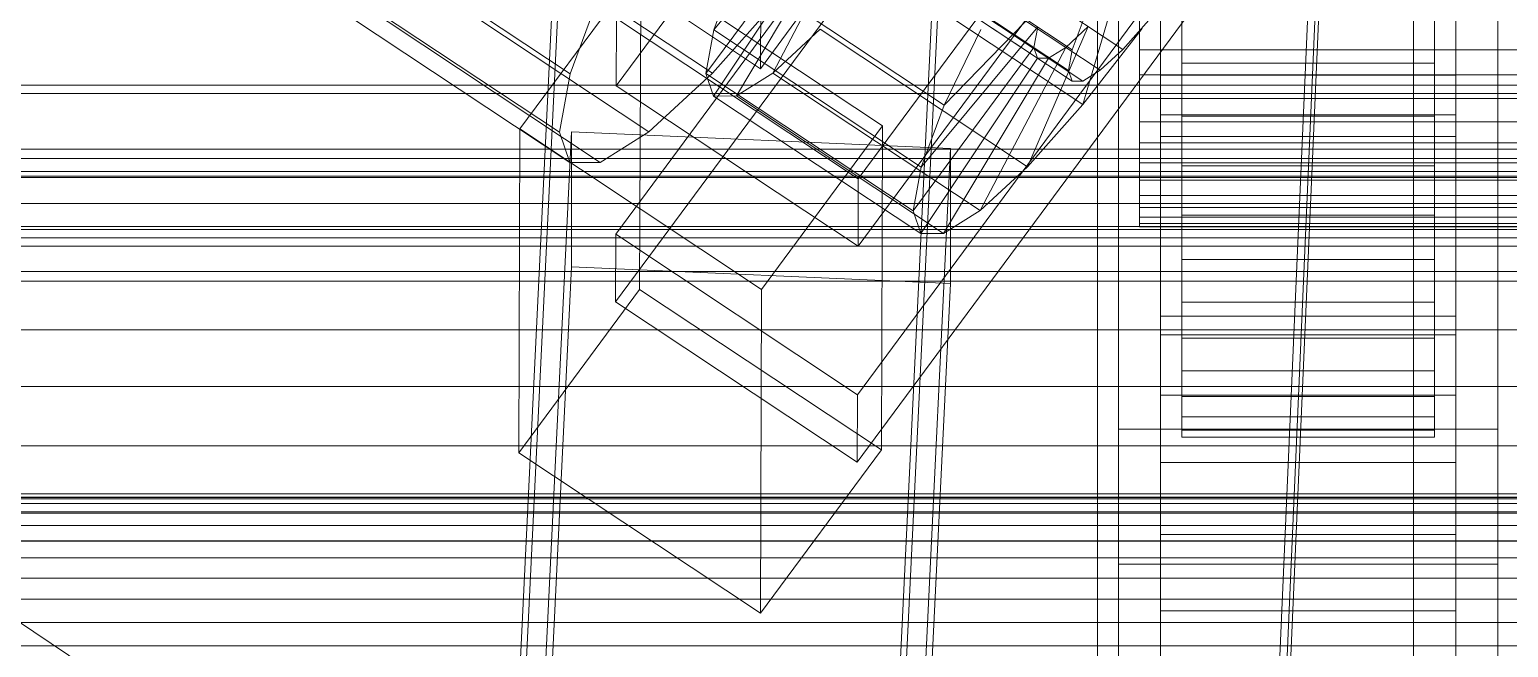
# Model space of a CAD drawing. Header units: millimetres. Extents: x -2500 to 58855, y -53268 to 6837.
# Drawn here: x -200.7 to -130.5, y -33047.1 to -33017.7 of the extents above; entities that cross this region are included whole.
import ezdxf

# ---------------------------------------------------------------- set-up
doc = ezdxf.new("R2010")
doc.units = ezdxf.units.MM
for name, color, linetype, lineweight in [('frontal_adapter-mix', 7, 'Continuous', 0), ('frontal_C01', 7, 'Continuous', 0), ('frontal_C02', 7, 'Continuous', 0), ('frontal_C02-briq', 7, 'Continuous', 0), ('frontal_C03', 7, 'Continuous', 0), ('frontal_secador', 7, 'Continuous', 0)]:
    doc.layers.add(name, color=color, linetype=linetype, lineweight=lineweight)

msp = doc.modelspace()

# ---------------------------------------------------------------- linework, layer by layer
at = {"layer": 'frontal_adapter-mix'}
msp.add_line((-150, -33000), (-150, -33050), dxfattribs=at)
at = {"layer": 'frontal_C01'}
for p, q in [((-364.989, -32876.786), (-151.191, -33018.69)), ((-362.596, -32876.774), (-148.798, -33018.678)), ((-365.168, -32877.769), (-151.369, -33019.674)), ((-363.664, -32877.762), (-149.865, -33019.666)), ((-364.995, -32878.277), (-151.196, -33020.182)), ((-364.482, -32878.275), (-150.683, -33020.179)), ((-359.326, -32897.503), (-175.016, -33019.834)), ((-352.572, -32897.469), (-168.263, -33019.801)), ((-359.83, -32900.279), (-175.521, -33022.611)), ((-355.584, -32900.258), (-171.275, -33022.589)), ((-359.341, -32901.713), (-175.032, -33024.044)), ((-357.893, -32901.705), (-173.584, -33024.037)), ((-145.289, -32983.17), (-172.821, -33020.409)), ((-133.809, -32987.58), (-161.341, -33024.819)), ((-172.847, -33027.453), (-145.315, -32990.214)), ((-147, -33035.08), (-147, -32989.606)), ((-133, -32989.606), (-133, -33035.08)), ((-161.353, -33028.021), (-133.821, -32990.782)), ((-147, -32992.808), (-147, -33038.281)), ((-133, -33038.281), (-133, -32992.808)), ((-145.327, -32993.416), (-172.859, -33030.655)), ((-133.847, -32997.826), (-161.379, -33035.065)), ((-147, -33045.325), (-147, -32999.852)), ((-133, -32999.852), (-133, -33045.325)), ((-161.391, -33038.267), (-133.859, -33001.028)), ((-147, -33003.054), (-147, -33048.527)), ((-133, -33048.527), (-133, -33003.054)), ((-162.659, -33011.078), (-168.196, -33017.743)), ((-162.837, -33012.062), (-168.573, -33019.82)), ((-162.664, -33012.57), (-168.208, -33020.892)), ((-162.151, -33012.567), (-167.125, -33020.887)), ((-161.333, -33012.055), (-165.397, -33019.804)), ((-153.008, -33018.586), (-162.837, -33012.062)), ((-152.835, -33019.094), (-162.664, -33012.57)), ((-152.321, -33019.092), (-162.151, -33012.567)), ((-151.503, -33018.579), (-161.333, -33012.055)), ((-177.394, -33022.454), (-171.658, -33014.696)), ((-171.715, -33030.064), (-171.658, -33014.696)), ((-171.658, -33014.696), (-160.19, -33022.307)), ((-167.102, -33014.804), (-168.196, -33017.743)), ((-167.102, -33014.804), (-157.272, -33021.328)), ((-160.518, -33014.771), (-150.688, -33021.295)), ((-146, -33019.337), (-146, -33014.388)), ((-134, -33014.388), (-134, -33019.337)), ((-175.016, -33019.834), (-173.554, -33015.904)), ((-164.752, -33015.86), (-168.263, -33019.801)), ((-157.272, -33021.328), (-152.311, -33016.21)), ((-150.688, -33021.295), (-149.192, -33016.195)), ((-148, -33018.696), (-148, -33016.352)), ((-146, -33016.352), (-146, -33018.696)), ((-146, -33016.902), (-146, -33021.851)), ((-134, -33018.696), (-134, -33016.352)), ((-134, -33021.851), (-134, -33016.902)), ((-172.809, -33017.208), (-172.821, -33020.409)), ((-161.341, -33024.819), (-172.809, -33017.208)), ((-158.366, -33024.268), (-152.829, -33017.603)), ((-153.314, -33024.243), (-150.436, -33017.591)), ((-152.829, -33017.603), (-153.008, -33018.586)), ((-151.503, -33018.579), (-150.436, -33017.591)), ((-151.191, -33018.69), (-150.672, -33017.298)), ((-147.554, -33017.282), (-148.798, -33018.678)), ((-148, -33017.543), (-148, -33019.887)), ((-146, -33019.887), (-146, -33017.543)), ((-134, -33017.543), (-134, -33019.887)), ((-168.196, -33017.743), (-168.573, -33019.82)), ((-168.196, -33017.743), (-158.366, -33024.268)), ((-165.397, -33019.804), (-163.144, -33017.718)), ((-163.144, -33017.718), (-153.314, -33024.243)), ((-157.272, -33021.328), (-155.535, -33017.726)), ((-147.868, -33017.687), (-150.688, -33021.295)), ((-158.743, -33026.344), (-153.008, -33018.586)), ((-155.567, -33026.329), (-151.503, -33018.579)), ((-153.008, -33018.586), (-152.835, -33019.094)), ((-152.321, -33019.092), (-151.503, -33018.579)), ((-151.369, -33019.674), (-151.191, -33018.69)), ((-148.798, -33018.678), (-149.865, -33019.666)), ((-148, -33021.001), (-148, -33018.696)), ((-148, -33018.696), (148, -33018.696)), ((-146, -33018.696), (-146, -33019.337)), ((-134, -33018.696), (-146, -33018.696)), ((-146, -33018.696), (-146, -33021.001)), ((-134, -33019.337), (-134, -33018.696)), ((-134, -33021.001), (-134, -33018.696)), ((-158.378, -33027.417), (-152.835, -33019.094)), ((-157.295, -33027.411), (-152.321, -33019.092)), ((-152.835, -33019.094), (-152.321, -33019.092)), ((-151.196, -33020.182), (-151.369, -33019.674)), ((-149.865, -33019.666), (-150.683, -33020.179)), ((-146, -33019.337), (-134, -33019.337)), ((-146, -33024.203), (-146, -33019.337)), ((-134, -33019.337), (-134, -33024.203)), ((-175.521, -33022.611), (-175.016, -33019.834)), ((-172.821, -33020.409), (-161.353, -33028.021)), ((-168.263, -33019.801), (-171.275, -33022.589)), ((-168.573, -33019.82), (-168.208, -33020.892)), ((-168.573, -33019.82), (-158.743, -33026.344)), ((-167.125, -33020.887), (-165.397, -33019.804)), ((-165.397, -33019.804), (-155.567, -33026.329)), ((-150.683, -33020.179), (-151.196, -33020.182)), ((-148, -33019.887), (-148, -33022.111)), ((-148, -33019.887), (148, -33019.887)), ((-146, -33022.111), (-146, -33019.887)), ((-146, -33019.887), (-146, -33021.851)), ((-134, -33019.887), (-146, -33019.887)), ((-134, -33021.851), (-134, -33019.887)), ((-134, -33019.887), (-134, -33022.111)), ((-168.208, -33020.892), (-167.125, -33020.887)), ((-168.208, -33020.892), (-158.378, -33027.417)), ((-167.125, -33020.887), (-157.295, -33027.411)), ((-148, -33023.109), (-148, -33021.001)), ((-148, -33021.001), (148, -33021.001)), ((-146, -33021.001), (-146, -33024.203)), ((-134, -33021.001), (-146, -33021.001)), ((-146, -33021.001), (-146, -33023.109)), ((-134, -33024.203), (-134, -33021.001)), ((-134, -33023.109), (-134, -33021.001)), ((-158.366, -33024.268), (-157.272, -33021.328)), ((-150.688, -33021.295), (-153.314, -33024.243)), ((-146, -33021.851), (-146, -33026.545)), ((-146, -33021.851), (-134, -33021.851)), ((-134, -33026.545), (-134, -33021.851)), ((-177.394, -33022.454), (-177.451, -33037.822)), ((-165.926, -33030.065), (-177.394, -33022.454)), ((-160.19, -33022.307), (-165.926, -33030.065)), ((-160.19, -33022.307), (-160.247, -33037.676)), ((-148, -33022.111), (-148, -33024.062)), ((-148, -33022.111), (148, -33022.111)), ((-146, -33024.062), (-146, -33022.111)), ((-146, -33022.111), (-146, -33026.545)), ((-134, -33022.111), (-146, -33022.111)), ((-134, -33026.545), (-134, -33022.111)), ((-134, -33022.111), (-134, -33024.062)), ((-177.811, -33081.409), (-174.943, -33022.59)), ((-175.032, -33024.044), (-175.521, -33022.611)), ((-174.943, -33028.994), (-174.943, -33022.59)), ((-174.943, -33022.59), (-156.962, -33023.377)), ((-171.275, -33022.589), (-173.584, -33024.037)), ((-148, -33024.878), (-148, -33023.109)), ((-148, -33023.109), (148, -33023.109)), ((-146, -33023.109), (-146, -33028.654)), ((-134, -33023.109), (-146, -33023.109)), ((-146, -33023.109), (-146, -33024.878)), ((-134, -33028.654), (-134, -33023.109)), ((-134, -33024.878), (-134, -33023.109)), ((-311.15, -33023.41), (311.15, -33023.41)), ((-311.15, -33023.853), (311.15, -33023.853)), ((-156.962, -33023.377), (-159.83, -33082.196)), ((-156.962, -33023.377), (-156.962, -33029.781)), ((-173.584, -33024.037), (-175.032, -33024.044)), ((-158.743, -33026.344), (-158.366, -33024.268)), ((-153.314, -33024.243), (-155.567, -33026.329)), ((-148, -33024.062), (-148, -33025.609)), ((-148, -33024.062), (148, -33024.062)), ((-146, -33025.609), (-146, -33024.062)), ((-146, -33024.062), (-146, -33030.666)), ((-134, -33024.062), (-146, -33024.062)), ((-146, -33024.203), (-134, -33024.203)), ((-146, -33028.654), (-146, -33024.203)), ((-134, -33030.666), (-134, -33024.062)), ((-134, -33024.062), (-134, -33025.609)), ((-134, -33024.203), (-134, -33028.654)), ((-311.15, -33024.695), (311.15, -33024.695)), ((-161.353, -33028.021), (-161.341, -33024.819)), ((-148, -33026.186), (-148, -33024.878)), ((-148, -33024.878), (148, -33024.878)), ((-146, -33024.878), (-146, -33032.387)), ((-134, -33024.878), (-146, -33024.878)), ((-146, -33024.878), (-146, -33026.186)), ((-134, -33032.387), (-134, -33024.878)), ((-134, -33026.186), (-134, -33024.878)), ((-311.15, -33025.993), (311.15, -33025.993)), ((-148, -33025.609), (-148, -33026.645)), ((-148, -33025.609), (148, -33025.609)), ((-146, -33026.645), (-146, -33025.609)), ((-146, -33025.609), (-146, -33033.931)), ((-134, -33025.609), (-146, -33025.609)), ((-134, -33033.931), (-134, -33025.609)), ((-134, -33025.609), (-134, -33026.645)), ((-158.378, -33027.417), (-158.743, -33026.344)), ((-155.567, -33026.329), (-157.295, -33027.411)), ((-148, -33026.944), (-148, -33026.186)), ((-148, -33026.186), (148, -33026.186)), ((-148, -33026.645), (-148, -33027.101)), ((-148, -33026.645), (148, -33026.645)), ((-146, -33026.186), (-146, -33035.149)), ((-134, -33026.186), (-146, -33026.186)), ((-146, -33026.186), (-146, -33026.944)), ((-146, -33026.545), (-146, -33030.666)), ((-146, -33026.545), (-134, -33026.545)), ((-146, -33027.101), (-146, -33026.645)), ((-146, -33026.645), (-146, -33036.119)), ((-134, -33026.645), (-146, -33026.645)), ((-134, -33035.149), (-134, -33026.186)), ((-134, -33026.944), (-134, -33026.186)), ((-134, -33030.666), (-134, -33026.545)), ((-134, -33036.119), (-134, -33026.645)), ((-134, -33026.645), (-134, -33027.101)), ((-172.847, -33027.453), (-172.859, -33030.655)), ((-161.379, -33035.065), (-172.847, -33027.453)), ((-157.295, -33027.411), (-158.378, -33027.417)), ((-148, -33027.101), (-148, -33026.944)), ((-148, -33026.944), (148, -33026.944)), ((-148, -33027.101), (148, -33027.101)), ((-146, -33026.944), (-146, -33036.749)), ((-134, -33026.944), (-146, -33026.944)), ((-146, -33026.944), (-146, -33027.101)), ((-146, -33027.101), (-146, -33037.08)), ((-134, -33027.101), (-146, -33027.101)), ((-134, -33036.749), (-134, -33026.944)), ((-134, -33027.101), (-134, -33026.944)), ((-134, -33037.08), (-134, -33027.101)), ((-311.15, -33027.62), (311.15, -33027.62)), ((-146, -33028.654), (-134, -33028.654)), ((-146, -33032.387), (-146, -33028.654)), ((-134, -33028.654), (-134, -33032.387)), ((-450, -33029.217), (450, -33029.217)), ((-177.811, -33087.814), (-174.943, -33028.994)), ((-156.962, -33029.781), (-174.943, -33028.994)), ((-311.15, -33029.684), (311.15, -33029.684)), ((-171.715, -33030.064), (-177.451, -33037.822)), ((-160.247, -33037.676), (-171.715, -33030.064)), ((-165.983, -33045.434), (-165.926, -33030.065)), ((-159.83, -33088.6), (-156.962, -33029.781)), ((-172.859, -33030.655), (-161.391, -33038.267)), ((-146, -33030.666), (-146, -33033.931)), ((-146, -33030.666), (-134, -33030.666)), ((-134, -33033.931), (-134, -33030.666)), ((-311.15, -33031.985), (311.15, -33031.985)), ((-147, -33047.593), (-147, -33032.224)), ((-147, -33032.224), (-133, -33032.224)), ((-147, -33041.698), (-147, -33032.224)), ((-146, -33032.387), (-134, -33032.387)), ((-146, -33035.149), (-146, -33032.387)), ((-134, -33032.387), (-134, -33035.149)), ((-133, -33032.224), (-133, -33047.593)), ((-133, -33032.224), (-133, -33041.698)), ((-146, -33033.931), (-146, -33036.119)), ((-146, -33033.931), (-134, -33033.931)), ((-134, -33036.119), (-134, -33033.931)), ((-311.15, -33034.675), (311.15, -33034.675)), ((-161.391, -33038.267), (-161.379, -33035.065)), ((-133, -33035.08), (-147, -33035.08)), ((-147, -33035.08), (-147, -33038.281)), ((-146, -33035.149), (-134, -33035.149)), ((-146, -33036.749), (-146, -33035.149)), ((-134, -33035.149), (-134, -33036.749)), ((-133, -33038.281), (-133, -33035.08)), ((-146, -33036.119), (-146, -33037.08)), ((-146, -33036.119), (-134, -33036.119)), ((-134, -33037.08), (-134, -33036.119)), ((-149, -33043.11), (-149, -33036.707)), ((-149, -33036.707), (-131, -33036.707)), ((-149, -33081.801), (-149, -33036.707)), ((-146, -33036.749), (-134, -33036.749)), ((-146, -33037.08), (-146, -33036.749)), ((-146, -33037.08), (-134, -33037.08)), ((-134, -33036.749), (-134, -33037.08)), ((-131, -33036.707), (-131, -33043.11)), ((-131, -33036.707), (-131, -33081.801)), ((-311.15, -33037.494), (311.15, -33037.494)), ((-177.451, -33037.822), (-165.983, -33045.434)), ((-165.983, -33045.434), (-160.247, -33037.676)), ((-147, -33038.281), (-133, -33038.281)), ((-440, -33039.777), (440, -33039.777)), ((-440, -33039.933), (440, -33039.933)), ((-440, -33040.232), (440, -33040.232)), ((-440, -33040.692), (440, -33040.692)), ((311.15, -33040.626), (-311.15, -33040.626)), ((-440, -33041.268), (440, -33041.268)), ((450, -33042.024), (-450, -33042.024)), ((-440, -33042), (440, -33042)), ((-133, -33041.698), (-147, -33041.698)), ((-147, -33041.698), (-147, -33057.066)), ((-133, -33057.066), (-133, -33041.698)), ((-440, -33042.815), (440, -33042.815)), ((-131, -33043.11), (-149, -33043.11)), ((-149, -33088.204), (-149, -33043.11)), ((-131, -33088.204), (-131, -33043.11)), ((-440, -33043.768), (440, -33043.768)), ((-311.15, -33043.77), (311.15, -33043.77)), ((-440, -33044.767), (440, -33044.767)), ((-133, -33045.325), (-147, -33045.325)), ((-147, -33045.325), (-147, -33048.527)), ((-133, -33048.527), (-133, -33045.325)), ((440, -33045.877), (-440, -33045.877)), ((-440, -33046.991), (440, -33046.991))]:
    msp.add_line(p, q, dxfattribs=at)
at = {"layer": 'frontal_C02'}
for p, q in [((-147, -33019.895), (-147, -32973.991)), ((-133, -32973.991), (-133, -33019.895)), ((-147, -32976.913), (-147, -33022.817)), ((-133, -33022.817), (-133, -32976.913)), ((-177.811, -33056.97), (-174.943, -32997.593)), ((-156.962, -32998.388), (-159.83, -33057.765)), ((-177.811, -33062.817), (-174.943, -33003.44)), ((-159.83, -33063.611), (-156.962, -33004.234)), ((-165.983, -33019.602), (-165.926, -33005.573)), ((-147, -33021.781), (-147, -33007.753)), ((-133, -33007.753), (-133, -33021.781)), ((-177.451, -33011.918), (-165.983, -33019.602)), ((-165.983, -33019.602), (-160.247, -33011.77)), ((-149, -33057.366), (-149, -33011.844)), ((-131, -33011.844), (-131, -33057.366)), ((-147, -33017.316), (-147, -33031.345)), ((-133, -33031.345), (-133, -33017.316)), ((-149, -33063.211), (-149, -33017.69)), ((-131, -33063.211), (-131, -33017.69)), ((-133, -33019.895), (-147, -33019.895)), ((-147, -33019.895), (-147, -33022.817)), ((-133, -33022.817), (-133, -33019.895)), ((-133, -33021.781), (-147, -33021.781)), ((-147, -33021.781), (-147, -33031.345)), ((-133, -33031.345), (-133, -33021.781)), ((-147, -33022.817), (-133, -33022.817)), ((-130, -33093.525), (-228.298, -33027.666)), ((-147, -33031.345), (-133, -33031.345))]:
    msp.add_line(p, q, dxfattribs=at)
at = {"layer": 'frontal_C02-briq'}
msp.add_line((-300, -33039.939), (300, -33039.939), dxfattribs=at)
at = {"layer": 'frontal_C03'}
for p, q in [((-250, -33020.379), (250, -33020.379)), ((-250, -33020.77), (250, -33020.77)), ((-250, -33024.472), (250, -33024.472)), ((-250, -33024.749), (250, -33024.749)), ((-250, -33027.076), (250, -33027.076)), ((-250, -33027.219), (250, -33027.219)), ((-250, -33028.013), (250, -33028.013))]:
    msp.add_line(p, q, dxfattribs=at)
at = {"layer": 'frontal_secador'}
for p, q in [((-143.634, -33100), (-138.617, -32985)), ((-138.617, -32993), (-143.634, -33108)), ((-138.617, -32997), (-143.634, -33112)), ((-135, -33295), (-135, -33005)), ((-1375, -33040), (1375, -33040))]:
    msp.add_line(p, q, dxfattribs=at)

doc.saveas('drawing.dxf')
